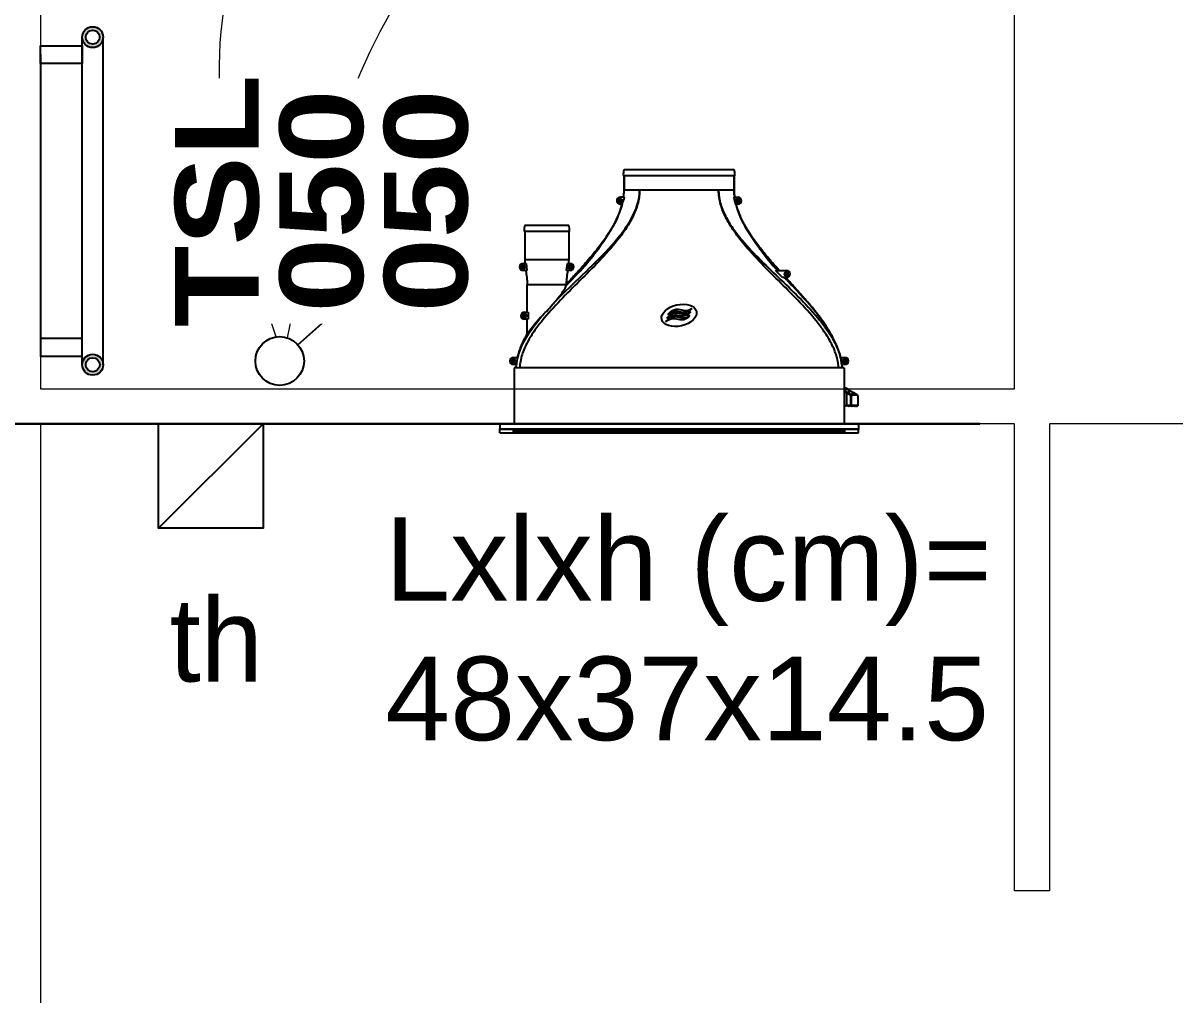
# Model space of a CAD drawing. Header units: millimetres. Extents: x 449410 to 506007, y -379864 to -318775.
# Drawn here: x 466405 to 468058, y -358564 to -357170 of the extents above; entities that cross this region are included whole.
import ezdxf

# ---------------------------------------------------------------- set-up
doc = ezdxf.new("R2010")
doc.units = ezdxf.units.MM
doc.linetypes.add('prlm_ef', pattern=[0.165, 0.1, -0.065])
doc.layers.add('_GAZELEC-BOITE INCORPO', color=36, linetype='Continuous', lineweight=18)
for name, color, linetype in [('_GAZELEC-EAU CHAUDE', 1, 'Continuous'), ('prlm-CHAUFF', 30, 'Continuous'), ('prlm-CHAUFF-CONV', 20, 'Continuous'), ('prlm-EAU-EF', 161, 'Continuous'), ('prlm-ELEC-CFO', 201, 'Continuous')]:
    doc.layers.add(name, color=color, linetype=linetype)
doc.layers.add('prlm-xpoly', color=7, linetype='Continuous', plot=False)
doc.layers.add('prlm-ZEROPLOT', color=254, linetype='Continuous', plot=False)
doc.styles.add('Arial', font='arial.ttf')
doc.styles.add('prlm-chauff-rad', font='ariblk.ttf', dxfattribs={"height": 12})
doc.styles.add('prlm-elec-cfa', font='comic.ttf', dxfattribs={"height": 12})
doc.styles.get("Standard").update_dxf_attribs({"font": 'arial.ttf'})
doc.dimstyles.new('200', dxfattribs={"dimtxt": 150, "dimasz": 25, "dimexe": 50, "dimexo": 50, "dimgap": 20, "dimtad": 1, "dimdec": 0, "dimlfac": 0.1, "dimdsep": 46, "dimtxsty": 'Arial', "dimblk1": 'DOTBLANK', "dimblk2": 'DOTBLANK', "dimsah": 1, "dimcen": 25, "dimclrd": 5, "dimclre": 5, "dimadec": 0, "dimazin": 0, "dimtfac": 1, "dimtdec": 0, "dimtmove": 0, "dimatfit": 3, "dimldrblk": 'DOTBLANK', "dimfxl": 50, "dimtolj": 1, "dimtzin": 0, "dimarcsym": 0})

# ---------------------------------------------------------------- blocks, each defined once
blk = doc.blocks.new('xi.twintop')
at = {"layer": 'prlm-CHAUFF', "ltscale": 50}
for p, q in [((-7.9, 36.5), (7.9, 36.5)), ((-8, 35.6), (8, 35.6)), ((-7.9, 35.6), (-7.9, 33.5)), ((-7.9, 33.5), (-7.9, 35.6)), ((7.9, 35.6), (7.9, 33.5)), ((7.9, 33.5), (7.9, 35.6)), ((-5.67, 33.5), (-7.9, 33.5)), ((5.67, 33.5), (-5.67, 33.5)), ((7.9, 33.5), (5.67, 33.5)), ((-8.61, 31.95), (-8.61, 32.05)), ((-8.61, 32.05), (-8.51, 32.05)), ((-8.51, 31.95), (-8.61, 31.95)), ((-8.51, 32.16), (-8.41, 32.16)), ((-8.51, 32.05), (-8.51, 32.16)), ((-8.51, 31.84), (-8.51, 31.95)), ((-8.41, 31.84), (-8.51, 31.84)), ((-7.9, 32.5), (-8.46, 32.5)), ((-8.46, 31.5), (-8.16, 31.5)), ((-8.41, 32.16), (-8.41, 32.05)), ((-8.41, 32.05), (-8.3, 32.05)), ((-8.3, 31.95), (-8.41, 31.95)), ((-8.41, 31.95), (-8.41, 31.84)), ((-8.3, 32.05), (-8.3, 31.95)), ((-8.16, 31.5), (-7.95, 32.18)), ((-7.9, 32.5), (-7.95, 32.18)), ((7.95, 32.18), (7.9, 32.5)), ((7.9, 32.5), (8.46, 32.5)), ((8.16, 31.5), (7.95, 32.18)), ((8.46, 31.5), (8.16, 31.5)), ((8.3, 31.95), (8.3, 32.05)), ((8.3, 32.05), (8.41, 32.05)), ((8.41, 31.95), (8.3, 31.95)), ((8.41, 32.16), (8.51, 32.16)), ((8.41, 32.05), (8.41, 32.16)), ((8.41, 31.84), (8.41, 31.95)), ((8.51, 31.84), (8.41, 31.84)), ((8.51, 32.16), (8.51, 32.05)), ((8.51, 32.05), (8.61, 32.05)), ((8.61, 31.95), (8.51, 31.95)), ((8.51, 31.95), (8.51, 31.84)), ((8.61, 32.05), (8.61, 31.95)), ((-22.15, 28.5), (-15.85, 28.5)), ((-9.41, 28.48), (-9.41, 28.48)), ((9.12, 29.02), (9.09, 29.02)), ((9.41, 28.48), (9.38, 28.48)), ((-15.75, 27.6), (-22.25, 27.6)), ((-22.15, 27.6), (-22.15, 23.5)), ((-22.15, 27.6), (-22.15, 23.5)), ((-15.85, 27.6), (-15.85, 23.5)), ((-15.85, 27.6), (-15.85, 23.5)), ((-15.85, 23.5), (-22.15, 23.5)), ((-22.56, 22.55), (-22.45, 22.55)), ((-22.56, 22.45), (-22.56, 22.55)), ((-22.45, 22.45), (-22.56, 22.45)), ((-22.45, 22.66), (-22.35, 22.66)), ((-22.45, 22.55), (-22.45, 22.66)), ((-22.45, 22.34), (-22.45, 22.45)), ((-22.35, 22.34), (-22.45, 22.34)), ((-22.4, 23), (-21.97, 23)), ((-21.85, 22), (-22.4, 22)), ((-22.35, 22.66), (-22.35, 22.55)), ((-22.35, 22.55), (-22.24, 22.55)), ((-22.24, 22.45), (-22.35, 22.45)), ((-22.35, 22.45), (-22.35, 22.34)), ((-22.24, 22.55), (-22.24, 22.45)), ((-21.97, 23), (-21.85, 22.06)), ((-21.85, 22.06), (-21.85, 22)), ((-16.2, 19.84), (-14.13, 22)), ((-14.13, 22), (-16.2, 19.84)), ((-16.15, 22.06), (-16.03, 23)), ((-16.15, 22), (-16.15, 22.06)), ((-15.6, 22), (-16.15, 22)), ((-16.03, 23), (-15.6, 23)), ((-15.76, 22.45), (-15.76, 22.55)), ((-15.76, 22.55), (-15.65, 22.55)), ((-15.65, 22.45), (-15.76, 22.45)), ((-15.65, 22.66), (-15.55, 22.66)), ((-15.65, 22.55), (-15.65, 22.66)), ((-15.65, 22.34), (-15.65, 22.45)), ((-15.55, 22.34), (-15.65, 22.34)), ((-15.55, 22.66), (-15.55, 22.55)), ((-15.55, 22.55), (-15.44, 22.55)), ((-15.55, 22.45), (-15.55, 22.34)), ((-15.44, 22.45), (-15.55, 22.45)), ((-15.44, 22.55), (-15.44, 22.45)), ((14.83, 21), (13.83, 22)), ((13.83, 22), (15.44, 22)), ((15.28, 21.45), (15.28, 21.55)), ((15.28, 21.55), (15.39, 21.55)), ((15.39, 21.66), (15.49, 21.66)), ((15.39, 21.55), (15.39, 21.66)), ((15.49, 21.66), (15.49, 21.55)), ((15.49, 21.55), (15.6, 21.55)), ((15.6, 21.55), (15.6, 21.45)), ((-21.8, 20), (-16.2, 20)), ((-21.8, 16), (-21.8, 20)), ((-21.8, 16), (-21.8, 20)), ((-16.2, 19.84), (-16.2, 20)), ((-16.2, 19.84), (-16.2, 20)), ((15.44, 21), (14.83, 21)), ((15.39, 21.45), (15.28, 21.45)), ((15.39, 21.34), (15.39, 21.45)), ((15.49, 21.34), (15.39, 21.34)), ((15.49, 21.45), (15.49, 21.34)), ((15.6, 21.45), (15.49, 21.45)), ((-22.36, 15.45), (-22.36, 15.55)), ((-22.36, 15.55), (-22.25, 15.55)), ((-22.25, 15.45), (-22.36, 15.45)), ((-22.25, 15.66), (-22.15, 15.66)), ((-22.25, 15.55), (-22.25, 15.66)), ((-22.25, 15.34), (-22.25, 15.45)), ((-22.15, 15.34), (-22.25, 15.34)), ((-22.2, 16), (-21.65, 16)), ((-21.65, 15), (-22.2, 15)), ((-22.15, 15.66), (-22.15, 15.55)), ((-22.15, 15.55), (-22.04, 15.55)), ((-22.15, 15.45), (-22.15, 15.34)), ((-22.04, 15.45), (-22.15, 15.45)), ((-22.04, 15.55), (-22.04, 15.45)), ((-21.8, 12.88), (-21.8, 15)), ((-21.8, 12.88), (-21.8, 15)), ((-21.65, 16), (-21.65, 15)), ((-23.96, 8.95), (-23.96, 9.05)), ((-23.96, 9.05), (-23.85, 9.05)), ((-23.85, 8.95), (-23.96, 8.95)), ((-23.85, 9.16), (-23.75, 9.16)), ((-23.85, 9.05), (-23.85, 9.16)), ((-23.85, 8.84), (-23.85, 8.95)), ((-23.75, 8.84), (-23.85, 8.84)), ((-23.8, 9.5), (-23.19, 9.5)), ((-23.36, 8.5), (-23.8, 8.5)), ((-23.75, 9.16), (-23.75, 9.05)), ((-23.75, 9.05), (-23.64, 9.05)), ((-23.75, 8.95), (-23.75, 8.84)), ((-23.64, 8.95), (-23.75, 8.95)), ((-23.64, 9.05), (-23.64, 8.95)), ((-23.36, 8.42), (-23.36, 8.5)), ((23.19, 9.5), (23.8, 9.5)), ((23.36, 8.42), (23.36, 8.5)), ((23.8, 8.5), (23.36, 8.5)), ((23.64, 8.95), (23.64, 9.05)), ((23.64, 9.05), (23.75, 9.05)), ((23.75, 8.95), (23.64, 8.95)), ((23.75, 9.16), (23.85, 9.16)), ((23.75, 9.05), (23.75, 9.16)), ((23.75, 8.84), (23.75, 8.95)), ((23.85, 8.84), (23.75, 8.84)), ((23.85, 9.16), (23.85, 9.05)), ((23.85, 9.05), (23.96, 9.05)), ((23.85, 8.95), (23.85, 8.84)), ((23.96, 8.95), (23.85, 8.95)), ((23.96, 9.05), (23.96, 8.95)), ((23.7, 8), (-23.7, 8)), ((-23.7, 8), (-23.7, 0)), ((23.7, 8), (23.7, 0)), ((24.18, 4.47), (23.7, 4.81)), ((24.06, 4.42), (23.7, 4.66)), ((24.06, 2.6), (24.06, 4.42)), ((24.64, 4.04), (24.06, 4.42)), ((24.2, 4.46), (24.18, 4.47)), ((24.54, 4.24), (24.2, 4.46)), ((24.35, 4.85), (24.33, 4.89)), ((24.35, 4.36), (24.35, 4.85)), ((24.35, 4.85), (24.36, 4.85)), ((24.41, 4.79), (24.43, 4.83)), ((24.41, 4.79), (24.41, 4.32)), ((25.01, 4.43), (24.41, 4.79)), ((24.43, 4.83), (25.04, 4.47)), ((24.64, 4.04), (24.72, 4.01)), ((24.64, 2.6), (24.64, 4.04)), ((24.72, 4.01), (24.72, 2.65)), ((25.04, 4.47), (25.01, 4.43)), ((25.01, 4.25), (25.01, 4.43)), ((25.02, 4.42), (25.01, 4.43)), ((25.06, 4.46), (25.02, 4.42)), ((25.02, 4.42), (25.02, 4.25)), ((25.28, 4.25), (25.02, 4.42)), ((25.04, 4.47), (25.06, 4.46)), ((25.06, 4.46), (25.39, 4.24)), ((25.71, 2.65), (25.71, 4.01)), ((23.7, 2.6), (24.06, 2.6)), ((23.7, 2.57), (23.73, 2.6)), ((23.79, 2.6), (23.88, 2.51)), ((23.88, 2.51), (23.97, 2.6)), ((24.04, 2.6), (24.13, 2.51)), ((24.64, 2.6), (24.06, 2.6)), ((24.13, 2.51), (24.22, 2.6)), ((24.18, 2.56), (24.24, 2.51)), ((24.24, 2.51), (24.3, 2.58)), ((24.28, 2.6), (24.37, 2.51)), ((24.37, 2.51), (24.46, 2.6)), ((24.42, 2.57), (24.48, 2.51)), ((24.48, 2.51), (24.56, 2.58)), ((24.54, 2.6), (24.63, 2.51)), ((24.63, 2.51), (24.72, 2.6)), ((24.72, 2.65), (24.64, 2.6)), ((24.64, 2.6), (24.64, 2.6)), ((25.66, 2.6), (24.64, 2.6)), ((24.7, 2.58), (24.77, 2.51)), ((24.72, 2.65), (25.71, 2.65)), ((24.73, 2.6), (24.82, 2.51)), ((24.77, 2.51), (24.79, 2.53)), ((24.82, 2.51), (24.91, 2.6)), ((24.9, 2.59), (24.98, 2.51)), ((24.98, 2.51), (25.07, 2.6)), ((25.02, 2.54), (25.05, 2.51)), ((25.05, 2.51), (25.09, 2.55)), ((25.06, 2.58), (25.13, 2.51)), ((25.13, 2.51), (25.22, 2.6)), ((25.19, 2.57), (25.25, 2.51)), ((25.25, 2.51), (25.34, 2.6)), ((25.27, 2.53), (25.29, 2.51)), ((25.29, 2.51), (25.32, 2.54)), ((25.31, 2.56), (25.36, 2.51)), ((25.36, 2.51), (25.45, 2.6)), ((25.4, 2.55), (25.44, 2.51)), ((25.44, 2.51), (25.53, 2.6)), ((25.48, 2.54), (25.51, 2.51)), ((25.51, 2.51), (25.6, 2.6)), ((25.53, 2.53), (25.55, 2.51)), ((25.55, 2.51), (25.64, 2.6)), ((25.71, 2.65), (25.66, 2.6)), ((25.66, 2.6), (25.66, 2.6)), ((-25.75, 0), (-25.75, -0.73)), ((25.75, 0), (-25.75, 0)), ((25.75, 0), (25.75, -0.73)), ((-25.75, -0.81), (-25.75, -0.73)), ((-25.75, -0.73), (25.75, -0.73)), ((-25.75, -1.3), (-25.75, -0.81)), ((25.75, -0.81), (-25.75, -0.81)), ((-25.75, -1.3), (25.75, -1.3)), ((23.75, -0.99), (-23.75, -0.99)), ((-23.75, -1.06), (-23.75, -0.99)), ((-23.55, -0.99), (-23.75, -1.06)), ((-23.75, -1.06), (23.75, -1.06)), ((23.75, -1.11), (-23.75, -1.11)), ((-23.75, -1.16), (-23.75, -1.11)), ((-23.59, -1.11), (-23.75, -1.16)), ((-23.75, -1.16), (23.75, -1.16)), ((23.75, -1.2), (-23.75, -1.2)), ((-23.75, -1.23), (-23.75, -1.2)), ((-23.64, -1.2), (-23.75, -1.23)), ((-23.75, -1.23), (23.75, -1.23)), ((23.75, -1.26), (-23.75, -1.26)), ((-23.75, -1.28), (-23.75, -1.26)), ((-23.68, -1.26), (-23.75, -1.28)), ((-23.75, -1.28), (23.75, -1.28)), ((23.75, -1.29), (-23.75, -1.29)), ((-23.75, -1.3), (-23.75, -1.29)), ((-23.73, -1.29), (-23.75, -1.3)), ((-23.75, -1.3), (23.75, -1.3)), ((23.75, -1.06), (23.55, -0.99)), ((23.75, -1.16), (23.59, -1.11)), ((23.75, -1.23), (23.64, -1.2)), ((23.75, -1.28), (23.68, -1.26)), ((23.75, -1.3), (23.73, -1.29)), ((23.75, -0.99), (23.75, -1.06)), ((23.75, -1.11), (23.75, -1.16)), ((23.75, -1.2), (23.75, -1.23)), ((23.75, -1.26), (23.75, -1.28)), ((23.75, -1.29), (23.75, -1.3)), ((25.75, -0.73), (25.75, -0.81)), ((25.75, -1.3), (25.75, -0.81))]:
    blk.add_line(p, q, dxfattribs=at)
for centre, radius in [((-8.46, 32), 0.3), ((-8.46, 32), 0.25), ((8.46, 32), 0.3), ((8.46, 32), 0.25), ((-22.4, 22.5), 0.3), ((-22.4, 22.5), 0.25), ((-15.6, 22.5), 0.3), ((-15.6, 22.5), 0.25), ((15.44, 21.5), 0.3), ((15.44, 21.5), 0.25), ((-22.2, 15.5), 0.3), ((-22.2, 15.5), 0.25), ((-23.8, 9), 0.3), ((-23.8, 9), 0.25), ((23.8, 9), 0.3), ((23.8, 9), 0.25)]:
    blk.add_circle(centre, radius, dxfattribs=at)
for centre, radius, start, end in [((-6.01, 35.83), 2, 160.5755, 186.7441), ((-6.01, 35.83), 2, 160.5755, 186.7441), ((6.01, 35.83), 2, 353.2559, 19.4245), ((6.01, 35.83), 2, 353.2559, 19.4245), ((-15.67, 33.51), 7.77, 352.5456, 359.9423), ((-15.72, 33.51), 7.82, 352.5763, 359.9264), ((-15.07, 33.49), 7.17, 353.9053, 0.1157), ((15.11, 33.49), 7.25, 179.9215, 187.8382), ((15.67, 33.51), 7.77, 180.0577, 187.4544), ((15.72, 33.51), 7.82, 180.0736, 187.4237), ((-19.51, 34.47), 11.74, 332.3321, 345.441), ((-19.16, 34.32), 11.35, 332.1374, 345.6929), ((-8.46, 32), 0.5, 90, 270), ((-15.07, 33.49), 7.17, 352.0923, 353.5448), ((21.1, 34.98), 13.43, 192.9954, 216.0824), ((19.16, 34.32), 11.35, 194.4106, 207.8626), ((8.46, 32), 0.5, 270, 90), ((-20.26, 27.83), 2, 160.5755, 186.7441), ((-20.26, 27.83), 2, 160.5755, 186.7441), ((-17.74, 27.83), 2, 353.2559, 19.4245), ((-17.74, 27.83), 2, 353.2559, 19.4245), ((-43.13, 48.06), 39, 319.3887, 329.86), ((-43.13, 48.06), 39, 319.3887, 329.8601), ((-26.92, 38.17), 20.01, 331.0483, 332.7983), ((-26.92, 38.17), 20.01, 331.0482, 332.7982), ((26.92, 38.17), 20.01, 207.2018, 208.9518), ((43.13, 48.06), 39, 210.1399, 220.6113), ((43.13, 48.06), 39, 212.5506, 220.6113), ((-22.4, 22.5), 0.5, 90, 270), ((-15.6, 22.5), 0.5, 270, 90), ((-22.51, 30.1), 11.66, 315.9701, 320.4245), ((-22.76, 30.33), 11.99, 316.0326, 320.3619), ((22.51, 30.1), 11.66, 219.5755, 224.0299), ((22.76, 30.33), 11.99, 219.6381, 223.9674), ((15.44, 21.5), 0.5, 270, 90), ((-44.74, 40.05), 35.1, 315.7111, 319.5265), ((-22.2, 15.5), 0.5, 90, 270), ((-2.48, -0.77), 23.65, 136.4099, 144.7501), ((-11.41, 6.64), 12.12, 163.7263, 166.3852), ((-23.8, 9), 0.5, 90, 270), ((23.8, 9), 0.5, 270, 90), ((17.64, -7.23), 13.85, 61.9182, 64.0515), ((17.76, -6.88), 13.43, 62.115, 63.7632), ((18.29, -6.04), 12.5, 61.3177, 61.5903), ((24.75, 5.45), 0.703, 233.033, 242.9325), ((24.72, 5.11), 0.448, 214.6713, 225.4982), ((25.88, 4.92), 0.836, 234.1326, 239.2425), ((18.29, -6.04), 12.5, 53.7494, 55.0637)]:
    blk.add_arc(centre, radius, start, end, dxfattribs=at)
blk.add_ellipse((0, 15.55), major_axis=(2.49, 0.57), ratio=0.600775, dxfattribs=at)
for points, knots in [([(-5.67, 33.5), (-5.67, 33.33), (-5.68, 33.16), (-5.7, 32.82), (-5.72, 32.65), (-5.8, 32.15), (-5.87, 31.82), (-6.05, 31.16), (-6.16, 30.84), (-6.41, 30.21), (-6.55, 29.9), (-7, 29), (-7.34, 28.43), (-8.08, 27.34), (-8.47, 26.81), (-9.69, 25.27), (-10.57, 24.3), (-12.38, 22.39), (-13.32, 21.46), (-15.19, 19.6), (-16.12, 18.67), (-17.95, 16.77), (-18.84, 15.8), (-20.08, 14.27), (-20.47, 13.75), (-21.03, 12.94), (-21.21, 12.66), (-21.55, 12.09), (-21.72, 11.8), (-22.17, 10.91), (-22.43, 10.31), (-22.7, 9.36), (-22.77, 9.03), (-22.86, 8.47), (-22.88, 8.24), (-22.89, 8)], [0, 0, 0, 0, 0.015625, 0.015625, 0.03125, 0.03125, 0.0625, 0.0625, 0.09375, 0.09375, 0.125, 0.125, 0.1875, 0.1875, 0.25, 0.25, 0.375, 0.375, 0.5, 0.5, 0.625, 0.625, 0.75, 0.75, 0.8125, 0.8125, 0.84375, 0.84375, 0.875, 0.875, 0.9375, 0.9375, 0.96875, 0.96875, 0.9907189, 0.9907189, 0.9907189, 0.9907189]), ([(-18.04, 17.26), (-16.85, 18.51), (-15.59, 19.7), (-13.1, 22.1), (-11.85, 23.3), (-10.07, 25.17), (-9.49, 25.81), (-8.39, 27.13), (-7.87, 27.82), (-7.16, 28.91), (-6.93, 29.29), (-6.52, 30.07), (-6.33, 30.48), (-6.02, 31.31), (-5.89, 31.74), (-5.76, 32.39), (-5.73, 32.61), (-5.69, 32.95), (-5.69, 33.06), (-5.67, 33.28), (-5.67, 33.39), (-5.67, 33.5)], [0, 0, 0, 0, 0.25, 0.25, 0.5, 0.5, 0.625, 0.625, 0.75, 0.75, 0.8125, 0.8125, 0.875, 0.875, 0.9375, 0.9375, 0.96875, 0.96875, 0.984375, 0.984375, 1, 1, 1, 1]), ([(5.67, 33.5), (5.67, 33.33), (5.68, 33.16), (5.71, 32.81), (5.73, 32.64), (5.81, 32.14), (5.88, 31.8), (6.08, 31.14), (6.2, 30.82), (6.47, 30.19), (6.62, 29.88), (7.1, 28.98), (7.46, 28.42), (8.23, 27.34), (8.65, 26.82), (9.93, 25.3), (10.84, 24.34), (12.72, 22.46), (13.69, 21.54), (15.61, 19.69), (16.57, 18.77), (18.43, 16.87), (19.34, 15.9), (20.59, 14.36), (20.99, 13.83), (21.55, 13), (21.73, 12.72), (22.07, 12.15), (22.24, 11.85), (22.69, 10.95), (22.94, 10.33), (23.21, 9.37), (23.28, 9.05), (23.36, 8.48), (23.38, 8.24), (23.39, 8)], [0, 0, 0, 0, 0.015625, 0.015625, 0.03125, 0.03125, 0.0625, 0.0625, 0.09375, 0.09375, 0.125, 0.125, 0.1875, 0.1875, 0.25, 0.25, 0.375, 0.375, 0.5, 0.5, 0.625, 0.625, 0.75, 0.75, 0.8125, 0.8125, 0.84375, 0.84375, 0.875, 0.875, 0.9375, 0.9375, 0.96875, 0.96875, 0.9908046, 0.9908046, 0.9908046, 0.9908046]), ([(22.89, 8), (22.88, 8.24), (22.86, 8.47), (22.77, 9.03), (22.7, 9.36), (22.43, 10.31), (22.17, 10.91), (21.72, 11.8), (21.55, 12.09), (21.21, 12.66), (21.03, 12.94), (20.47, 13.75), (20.08, 14.27), (18.84, 15.8), (17.95, 16.77), (16.12, 18.67), (15.18, 19.6), (13.32, 21.46), (12.38, 22.39), (10.57, 24.3), (9.69, 25.27), (8.47, 26.81), (8.08, 27.34), (7.34, 28.43), (7, 29), (6.55, 29.9), (6.41, 30.21), (6.16, 30.84), (6.05, 31.16), (5.87, 31.82), (5.79, 32.15), (5.72, 32.65), (5.7, 32.82), (5.68, 33.16), (5.67, 33.33), (5.67, 33.5)], [0.0092808, 0.0092808, 0.0092808, 0.0092808, 0.03125, 0.03125, 0.0625, 0.0625, 0.125, 0.125, 0.15625, 0.15625, 0.1875, 0.1875, 0.25, 0.25, 0.375, 0.375, 0.5, 0.5, 0.625, 0.625, 0.75, 0.75, 0.8125, 0.8125, 0.875, 0.875, 0.90625, 0.90625, 0.9375, 0.9375, 0.96875, 0.96875, 0.984375, 0.984375, 1, 1, 1, 1]), ([(-8.9, 29.46), (-9.06, 29.12), (-9.43, 28.41), (-10.08, 27.35), (-10.83, 26.27), (-11.65, 25.18), (-12.54, 24.1), (-13.65, 22.81), (-14.86, 21.46), (-15.81, 20.43), (-16.2, 20)], [0.1568082, 0.1568082, 0.1568082, 0.1568082, 0.2305418, 0.3149874, 0.4025619, 0.4929385, 0.5856877, 0.6803551, 0.8317746, 0.9509578, 0.9509578, 0.9509578, 0.9509578]), ([(14.38, 22), (14.06, 22.36), (13.37, 23.14), (12.33, 24.35), (11.38, 25.54), (10.58, 26.62), (9.93, 27.59), (9.37, 28.52), (9.05, 29.15), (8.91, 29.44)], [0.5730592, 0.5730592, 0.5730592, 0.5730592, 0.626259, 0.6884084, 0.7489718, 0.7930827, 0.8358988, 0.8773199, 0.9123747, 0.9123747, 0.9123747, 0.9123747]), ([(23.19, 9.5), (23.12, 9.79), (23.04, 10.07), (22.86, 10.64), (22.75, 10.92), (22.41, 11.74), (22.14, 12.27), (21.56, 13.3), (21.24, 13.8), (20.57, 14.77), (20.21, 15.25), (19.11, 16.65), (18.33, 17.54), (16.73, 19.29), (15.91, 20.15), (15.09, 21)], [0, 0, 0, 0, 0.0625, 0.0625, 0.125, 0.125, 0.25, 0.25, 0.375, 0.375, 0.5, 0.5, 0.75, 0.75, 1, 1, 1, 1]), ([(21.4, 13.55), (21.3, 13.71), (20.98, 14.2), (20.41, 15.02), (19.67, 15.99), (18.88, 16.96), (17.95, 18.04), (16.9, 19.22), (15.98, 20.24), (15.44, 20.84), (15.29, 21)], [0.1694223, 0.1694223, 0.1694223, 0.1694223, 0.1906001, 0.2339285, 0.2787061, 0.3247019, 0.3716424, 0.4351709, 0.4991397, 0.523565, 0.523565, 0.523565, 0.523565]), ([(-18.04, 17.26), (-17.81, 17.52), (-17.58, 17.79), (-17.17, 18.3), (-16.98, 18.55), (-16.64, 19.03), (-16.49, 19.25), (-16.32, 19.53), (-16.28, 19.62), (-16.22, 19.76), (-16.2, 19.81), (-16.2, 19.84)], [0, 0, 0, 0, 0.25, 0.25, 0.5, 0.5, 0.75, 0.75, 0.875, 0.875, 1, 1, 1, 1]), ([(-1.63, 15.67), (-0.9, 16.39), (-0.53, 16.49), (-0.14, 16.44), (0.47, 16.38), (1.12, 15.98), (1.85, 16.55)], [0, 0, 0, 0, 0.389075, 0.389075, 0.389075, 1, 1, 1, 1]), ([(-23.39, 8), (-23.38, 8.28), (-23.35, 8.55), (-23.25, 9.19), (-23.16, 9.55), (-22.84, 10.61), (-22.54, 11.29), (-21.83, 12.6), (-21.42, 13.22), (-20.56, 14.41), (-20.09, 14.98), (-19.62, 15.54)], [0.0331631, 0.0331631, 0.0331631, 0.0331631, 0.125, 0.125, 0.25, 0.25, 0.5, 0.5, 0.75, 0.75, 1, 1, 1, 1]), ([(-1.94, 14.63), (-1.21, 15.35), (-0.84, 15.44), (-0.45, 15.4), (0.16, 15.33), (0.81, 14.93), (1.54, 15.51)], [0, 0, 0, 0, 0.389075, 0.389075, 0.389075, 1, 1, 1, 1]), ([(-23.19, 9.5), (-23.12, 9.8), (-23.04, 10.09), (-22.9, 10.53), (-22.84, 10.67), (-22.74, 10.96), (-22.68, 11.1), (-22.5, 11.53), (-22.37, 11.8), (-22.1, 12.35), (-21.95, 12.61), (-21.8, 12.88)], [0, 0, 0, 0, 0.25, 0.25, 0.375, 0.375, 0.5, 0.5, 0.75, 0.75, 1, 1, 1, 1]), ([(-21.8, 12.88), (-21.96, 12.6), (-22.11, 12.32), (-22.4, 11.74), (-22.54, 11.45), (-22.78, 10.85), (-22.89, 10.55), (-23.01, 10.17), (-23.03, 10.1), (-23.05, 10.03)], [0, 0, 0, 0, 0.25, 0.25, 0.5, 0.5, 0.75, 0.75, 0.8062429, 0.8062429, 0.8062429, 0.8062429]), ([(24.24, 4.96), (24.23, 4.96), (24.23, 4.96), (24.22, 4.97), (24.2, 4.97), (24.19, 4.97), (24.18, 4.98), (24.16, 4.98), (24.15, 4.98), (24.13, 4.99), (24.11, 4.99), (24.09, 4.99), (24.08, 4.99), (24.05, 4.99), (24.02, 4.99), (23.98, 4.99), (23.93, 4.98), (23.89, 4.98), (23.84, 4.97), (23.78, 4.96), (23.74, 4.95), (23.71, 4.95), (23.7, 4.94)], [0.1059402, 0.1059402, 0.1059402, 0.1059402, 0.1359504, 0.1694868, 0.202886, 0.2361704, 0.2693627, 0.3024859, 0.3355633, 0.3686184, 0.401675, 0.434757, 0.4678887, 0.5010941, 0.5629781, 0.6246926, 0.6863942, 0.7482374, 0.8103737, 0.8729511, 0.9361135, 0.9654522, 0.9654522, 0.9654522, 0.9654522]), ([(23.7, 4.91), (23.71, 4.91), (23.72, 4.91), (23.74, 4.92), (23.78, 4.92), (23.81, 4.93), (23.83, 4.93), (23.86, 4.94), (23.89, 4.94), (23.92, 4.95), (23.94, 4.95), (23.97, 4.95), (23.99, 4.96), (24.02, 4.96), (24.04, 4.96), (24.06, 4.96), (24.08, 4.96), (24.11, 4.96), (24.14, 4.96), (24.18, 4.96), (24.21, 4.95), (24.24, 4.95), (24.26, 4.94), (24.28, 4.93), (24.3, 4.92), (24.32, 4.91), (24.33, 4.9), (24.33, 4.89)], [0.053874, 0.053874, 0.053874, 0.053874, 0.0607104, 0.0907643, 0.1206402, 0.1503557, 0.1799287, 0.2093776, 0.238721, 0.2679778, 0.2971672, 0.3263086, 0.3554219, 0.3845269, 0.4136437, 0.4427926, 0.4719939, 0.5012681, 0.5562327, 0.6110034, 0.6657154, 0.7205017, 0.7754929, 0.8308166, 0.8865967, 0.9429527, 1, 1, 1, 1]), ([(24.35, 4.85), (24.35, 4.86), (24.35, 4.86), (24.34, 4.87), (24.33, 4.88), (24.32, 4.88), (24.31, 4.89), (24.3, 4.89), (24.29, 4.9), (24.28, 4.9), (24.26, 4.91), (24.25, 4.91), (24.23, 4.91), (24.22, 4.92), (24.2, 4.92), (24.18, 4.92), (24.17, 4.92), (24.15, 4.92), (24.12, 4.92), (24.09, 4.92), (24.05, 4.92), (24, 4.92), (23.95, 4.91), (23.9, 4.9), (23.85, 4.89), (23.79, 4.88), (23.74, 4.87), (23.71, 4.86), (23.7, 4.86)], [0, 0, 0, 0, 0.0300773, 0.0600539, 0.0899314, 0.1197114, 0.1493956, 0.1789856, 0.2084831, 0.2378898, 0.2672073, 0.2964374, 0.3255817, 0.3546421, 0.3836203, 0.4125181, 0.4413372, 0.4700795, 0.4987468, 0.5532579, 0.6080368, 0.6630958, 0.7184471, 0.7741027, 0.8300742, 0.8863734, 0.9430116, 0.9677174, 0.9677174, 0.9677174, 0.9677174]), ([(24.65, 4.2), (24.65, 4.2), (24.64, 4.2), (24.64, 4.2), (24.63, 4.2), (24.63, 4.2), (24.62, 4.2), (24.61, 4.21), (24.6, 4.21), (24.59, 4.21), (24.58, 4.22), (24.55, 4.23), (24.54, 4.24), (24.54, 4.24)], [0, 0, 0, 0, 0.061789, 0.122374, 0.182441, 0.242697, 0.303842, 0.366548, 0.43144, 0.49908, 0.668346, 0.832646, 1, 1, 1, 1]), ([(25.45, 4.21), (25.44, 4.21), (25.44, 4.22), (25.43, 4.22), (25.41, 4.23), (25.4, 4.23), (25.39, 4.24), (25.37, 4.24), (25.36, 4.25), (25.34, 4.25), (25.32, 4.25), (25.3, 4.26), (25.29, 4.26), (25.27, 4.26), (25.24, 4.26), (25.22, 4.26), (25.2, 4.26), (25.17, 4.26), (25.13, 4.26), (25.08, 4.26), (25.03, 4.26), (24.97, 4.25), (24.91, 4.24), (24.85, 4.24), (24.79, 4.23), (24.72, 4.21), (24.67, 4.21), (24.65, 4.2)], [0.0304712, 0.0304712, 0.0304712, 0.0304712, 0.0599457, 0.0897682, 0.1195016, 0.1491541, 0.1787343, 0.2082505, 0.2377114, 0.2671256, 0.2965018, 0.3258487, 0.355175, 0.3844897, 0.4138015, 0.4431194, 0.4724522, 0.5018089, 0.5568669, 0.611863, 0.6668562, 0.7219052, 0.7770682, 0.8324028, 0.8879658, 0.9438132, 1, 1, 1, 1]), ([(25.71, 4.01), (25.69, 4.04), (25.65, 4.06), (25.55, 4.09), (25.48, 4.1), (25.35, 4.1), (25.31, 4.1), (25.21, 4.09), (25.16, 4.09), (24.98, 4.06), (24.86, 4.04), (24.72, 4.01)], [0, 0, 0, 0, 0.25, 0.25, 0.5, 0.5, 0.625, 0.625, 0.75, 0.75, 1, 1, 1, 1])]:
    blk.add_open_spline(points, degree=3, knots=knots, dxfattribs=at)
for points in [[(-22.15, 23.5), (-22.15, 23.33), (-22.14, 23.17), (-22.13, 23)], [(-22.15, 23.5), (-22.15, 23.33), (-22.14, 23.17), (-22.13, 23)], [(-15.85, 23.5), (-15.85, 23.33), (-15.86, 23.17), (-15.87, 23)], [(-15.85, 23.5), (-15.85, 23.33), (-15.86, 23.17), (-15.87, 23)], [(-22.01, 22), (-21.91, 21.33), (-21.8, 20.67), (-21.8, 20)], [(-22.01, 22), (-21.91, 21.33), (-21.8, 20.67), (-21.8, 20)], [(-15.99, 22), (-16.09, 21.33), (-16.2, 20.67), (-16.2, 20)], [(-15.99, 22), (-16.09, 21.33), (-16.2, 20.67), (-16.2, 20)], [(1.85, 16.55), (1.03, 15.62), (0.38, 16.02), (-0.23, 16.09)], [(-0.55, 15.04), (-0.94, 15.09), (-1.32, 14.99), (-1.94, 14.63)], [(-1.78, 15.16), (-1.06, 15.88), (-0.68, 15.97), (-0.29, 15.93)], [(-0.39, 15.58), (-0.78, 15.62), (-1.16, 15.52), (-1.78, 15.16)], [(-0.23, 16.09), (-0.63, 16.13), (-1.01, 16.03), (-1.63, 15.67)], [(1.54, 15.51), (0.72, 14.57), (0.07, 14.98), (-0.55, 15.04)], [(1.7, 16.04), (0.88, 15.1), (0.23, 15.51), (-0.39, 15.58)], [(-0.29, 15.93), (0.32, 15.87), (0.96, 15.47), (1.7, 16.04)], [(-23.19, 9.5), (-23.26, 9.17), (-23.32, 8.84), (-23.36, 8.5)], [(23.36, 8.5), (23.32, 8.84), (23.26, 9.17), (23.19, 9.5)]]:
    blk.add_open_spline(points, degree=3, dxfattribs=at)
at = {"layer": 'prlm-CHAUFF', "ltscale": 50, "insert": (-42.19, -13.41), "char_height": 12, "width": 139.7925, "attachment_point": 1}
blk.add_mtext('Lxlxh (cm)= 48x37x14.5', dxfattribs=at)
blk = doc.blocks.new('xi.th-ch')
at = {"layer": 'prlm-CHAUFF', "color": 0, "linetype": 'ByBlock', "lineweight": -2, "flags": 128}
blk.add_lwpolyline([(-7.5, 7.5), (7.5, 7.5), (7.5, -7.5), (-7.5, -7.5)], close=True, dxfattribs=at)
at = {"layer": 'prlm-CHAUFF', "color": 0}
blk.add_lwpolyline([(-7.5, -7.5), (7.5, 7.5)], dxfattribs=at)
blk = doc.blocks.new('xi.DA')
at = {"layer": 'prlm-ELEC-CFO', "color": 0}
for points in [[(0.61, -1.67), (7.04, 4.05), (1.81, 7.01)], [(4.05, 1.39), (-1.17, 4.34)]]:
    blk.add_lwpolyline(points, dxfattribs=at)
blk.add_circle((-2, -4), 3.5, dxfattribs=at)
blk = doc.blocks.new('xi.tsl-050-050')
at = {"layer": 'prlm-CHAUFF-CONV', "linetype": 'ByBlock', "lineweight": -2}
h = blk.add_hatch(color=0, dxfattribs=at)
edge = h.paths.add_edge_path()
edge.add_arc((-23.5, 7.5), 1.5, 0, 360)
edge = h.paths.add_edge_path(flags=17)
edge.add_arc((-23.5, 7.5), 1, 0, 360)
edge = h.paths.add_edge_path()
edge.add_arc((23.5, 7.5), 1.5, 0, 360)
edge = h.paths.add_edge_path(flags=17)
edge.add_arc((23.5, 7.5), 1, 0, 360)
at = {"layer": 'prlm-CHAUFF-CONV', "color": 0, "linetype": 'ByBlock', "lineweight": -2, "flags": 128}
for points in [[(23.5, 9), (-23.5, 9)], [(23.5, 6), (-23.5, 6)]]:
    blk.add_lwpolyline(points, dxfattribs=at)
at = {"layer": 'prlm-CHAUFF-CONV', "color": 0, "linetype": 'ByBlock', "lineweight": -2}
for points in [[(-19.73, 0), (-22.27, 0), (-22.27, 6), (-19.73, 6)], [(19.73, 0), (22.27, 0), (22.27, 6), (19.73, 6)]]:
    blk.add_lwpolyline(points, close=True, dxfattribs=at)
for centre, radius in [((-23.5, 7.5), 1.5), ((-23.5, 7.5), 1), ((23.5, 7.5), 1.5), ((23.5, 7.5), 1)]:
    blk.add_circle(centre, radius, dxfattribs=at)
at = {"layer": 'prlm-ZEROPLOT', "linetype": 'ByBlock', "lineweight": -2, "flags": 128}
blk.add_lwpolyline([(-21, 0), (21, 0)], dxfattribs=at)
blk = doc.blocks.new('_DOTBLANK')
at = {"color": 0, "linetype": 'ByBlock'}
blk.add_line((-0.5, 0), (-1, 0), dxfattribs=at)
blk.add_circle((0, 0), 0.5, dxfattribs=at)
blk = doc.blocks.new('*D128')
at = {"layer": '_GAZELEC-BOITE INCORPO', "color": 5, "lineweight": -2, "transparency": 16777216}
for p, q in [((466433.2, -356618.3), (465652.9, -356618.3)), ((465702.9, -356643.3), (465702.9, -357719.8)), ((467778.1, -357744.8), (465652.9, -357744.8))]:
    blk.add_line(p, q, dxfattribs=at)
at = {"layer": '_GAZELEC-BOITE INCORPO', "color": 5, "lineweight": -2, "transparency": 16777216, "xscale": 25, "yscale": 25, "zscale": 25}
for p, rotation in [((465702.9, -356618.3), 90), ((465702.9, -357744.8), 270)]:
    blk.add_blockref('_DOTBLANK', p, dxfattribs=dict(at, rotation=rotation))
at = {"layer": '_GAZELEC-BOITE INCORPO', "color": 0, "transparency": 16777216, "insert": (465606.3, -357181.5), "char_height": 150, "attachment_point": 5, "rotation": 90, "style": 'Arial'}
blk.add_mtext('\\A1;113', dxfattribs=at)
blk = doc.blocks.new('*D129')
at = {"layer": '_GAZELEC-BOITE INCORPO', "color": 5, "lineweight": -2, "transparency": 16777216}
for p, q in [((466807.2, -355368.1), (465420.5, -355368.1)), ((465470.5, -355393.1), (465470.5, -357720.3)), ((467778.1, -357745.3), (465420.5, -357745.3))]:
    blk.add_line(p, q, dxfattribs=at)
at = {"layer": '_GAZELEC-BOITE INCORPO', "color": 5, "lineweight": -2, "transparency": 16777216, "xscale": 25, "yscale": 25, "zscale": 25}
for p, rotation in [((465470.5, -355368.1), 90), ((465470.5, -357745.3), 270)]:
    blk.add_blockref('_DOTBLANK', p, dxfattribs=dict(at, rotation=rotation))
at = {"layer": '_GAZELEC-BOITE INCORPO', "color": 0, "transparency": 16777216, "insert": (465373.8, -356556.7), "char_height": 150, "attachment_point": 5, "rotation": 90, "style": 'Arial'}
blk.add_mtext('\\A1;238', dxfattribs=at)
blk = doc.blocks.new('*D133')
at = {"layer": '_GAZELEC-BOITE INCORPO', "color": 5, "lineweight": -2, "transparency": 16777216}
for p, q in [((466967.1, -354771.2), (464963.4, -354771.2)), ((465013.4, -354796.2), (465013.4, -357720.3)), ((467767.6, -357745.3), (464963.4, -357745.3))]:
    blk.add_line(p, q, dxfattribs=at)
at = {"layer": '_GAZELEC-BOITE INCORPO', "color": 5, "lineweight": -2, "transparency": 16777216, "xscale": 25, "yscale": 25, "zscale": 25}
for p, rotation in [((465013.4, -354771.2), 90), ((465013.4, -357745.3), 270)]:
    blk.add_blockref('_DOTBLANK', p, dxfattribs=dict(at, rotation=rotation))
at = {"layer": '_GAZELEC-BOITE INCORPO', "color": 0, "transparency": 16777216, "insert": (464916.8, -356258.2), "char_height": 150, "attachment_point": 5, "rotation": 90, "style": 'Arial'}
blk.add_mtext('\\A1;297', dxfattribs=at)

msp = doc.modelspace()

# ---------------------------------------------------------------- linework, layer by layer
at = {"layer": 'prlm-ELEC-CFO', "lineweight": 13}
for points in [[(466768.002, -357620.114), (466695.644, -357133.593), (466725.123, -356825.367), (466568.45, -356703.227)], [(466784.246, -357621.539), (466949.614, -357126.794), (467112.674, -356931.228)]]:
    msp.add_spline(points, degree=3, dxfattribs=at)
at = {"layer": 'prlm-xpoly', "lineweight": 0}
for points in [[(466429.67, -356147.993), (467179.658, -356147.993), (467179.658, -356197.993), (466429.67, -356197.993), (466429.678, -357694.717), (467828.052, -357694.782), (467828, -355337.621), (466429.67, -355338.149)], [(466429.678, -363114.782), (469247.999, -363114.782), (469248, -357744.741), (467878.052, -357744.741), (467878.052, -358414.815), (467828.052, -358414.815), (467828.052, -357744.757), (466429.68, -357744.757)]]:
    msp.add_lwpolyline(points, close=True, dxfattribs=at)

# ---------------------------------------------------------------- block references
at = {"layer": 'prlm-CHAUFF', "xscale": 10, "yscale": 10, "zscale": 10}
for name, p in [('xi.twintop', (467346.448, -357744.757)), ('xi.th-ch', (466674.268, -357819.757))]:
    msp.add_blockref(name, p, dxfattribs=at)
at = {"layer": 'prlm-CHAUFF-CONV', "xscale": 10, "yscale": 10, "zscale": 10, "rotation": 270.0020919510127}
msp.add_blockref('xi.tsl-050-050', (466429.669, -357425.051), dxfattribs=at)
at = {"layer": 'prlm-ELEC-CFO', "xscale": 10, "yscale": 10, "zscale": 10}
msp.add_blockref('xi.DA', (466793.15, -357614.734), dxfattribs=at)

# ---------------------------------------------------------------- next in the draw order: texts
at = {"layer": 'prlm-CHAUFF', "lineweight": 20, "insert": (466681.995, -358055.437), "char_height": 120, "attachment_point": 5, "line_spacing_factor": 0.8, "style": 'prlm-elec-cfa', "bg_fill": 3, "box_fill_scale": 1.1, "bg_fill_color": 256, "bg_fill_transparency": 0}
msp.add_mtext('th', dxfattribs=at)
at = {"layer": 'prlm-CHAUFF-CONV', "lineweight": 20, "insert": (466833.623, -357425.051), "char_height": 120, "width": 328.23602, "attachment_point": 5, "rotation": 90.002092, "line_spacing_factor": 0.75, "style": 'prlm-chauff-rad', "bg_fill": 3, "box_fill_scale": 1.1, "bg_fill_color": 256, "bg_fill_transparency": 0}
msp.add_mtext('TSL\\P050\\P050', dxfattribs=at)

# ---------------------------------------------------------------- next in the draw order: linework, layer by layer
at = {"layer": '_GAZELEC-EAU CHAUDE', "linetype": 'prlm_ef'}
msp.add_spline([(467128.435, -354751.913), (467121.803, -354669.47), (467082.002, -354448.985), (466772.175, -354071.365), (465747.328, -354214.238), (465339.018, -355253.274), (465239.369, -358282.764), (465239.369, -360187.353), (465481.07, -360792.949), (465950.171, -361049.288), (466404.261, -361085.67)], degree=3, dxfattribs=at)
at = {"layer": 'prlm-EAU-EF', "linetype": 'prlm_ef'}
msp.add_open_spline([(467168.322, -354748.909), (467166.848, -354729.335), (467165.366, -354709.658), (467162.712, -354677.735), (467161.643, -354665.559), (467159.303, -354641.109), (467158.031, -354628.837), (467153.773, -354591.923), (467150.346, -354567.183), (467141.556, -354517.671), (467136.194, -354492.899), (467126.643, -354457.879), (467123.575, -354447.534), (467115.346, -354422.109), (467109.898, -354407.146), (467097.948, -354377.595), (467091.445, -354363.004), (467070.432, -354319.882), (467054.417, -354291.998), (467018.769, -354238.455), (466999.136, -354212.795), (466956.627, -354164.204), (466933.751, -354141.272), (466885.113, -354098.659), (466859.352, -354078.978), (466820.219, -354053.23), (466807.859, -354045.646), (466786.724, -354033.604), (466778.083, -354028.932), (466760.623, -354019.973), (466751.802, -354015.685), (466725.084, -354003.389), (466706.933, -353995.947), (466651.35, -353975.724), (466613.048, -353965.185), (466534.946, -353949.674), (466495.145, -353944.7), (466414.806, -353939.944), (466374.266, -353940.161), (466293.181, -353945.435), (466252.634, -353950.493), (466172.257, -353965.128), (466132.426, -353974.706), (466054.201, -353998.083), (466015.806, -354011.882), (465941.179, -354043.428), (465904.946, -354061.174), (465835.377, -354100.359), (465802.04, -354121.798), (465757.004, -354154.913), (465743.816, -354165.176), (465722.668, -354182.617), (465714.495, -354189.618), (465698.486, -354203.856), (465690.646, -354211.096), (465667.607, -354233.165), (465652.891, -354248.342), (465610.855, -354294.876), (465585.341, -354327.487), (465538.692, -354395.528), (465517.555, -354430.957), (465479.143, -354504.124), (465461.867, -354541.862), (465430.646, -354619.179), (465416.702, -354658.758), (465391.62, -354739.318), (465380.483, -354780.3), (465354.842, -354886.75), (465342.008, -354952.93), (465320.066, -355086.087), (465310.96, -355153.065), (465300.32, -355239.789), (465297.93, -355259.904), (465293.286, -355300.075), (465291.035, -355320.128), (465284.49, -355380.193), (465280.401, -355420.111), (465268.91, -355539.503), (465262.282, -355618.616), (465245.068, -355854.647), (465237.155, -356010.254), (465222.92, -356411.039), (465220.386, -356654.053), (465218.572, -357135.94), (465219.291, -357374.812), (465216.357, -357689.009), (465215.35, -357764.847), (465212.508, -357913.271), (465210.709, -357985.857), (465207.203, -358094.871), (465205.898, -358131.272), (465203.215, -358198.376), (465201.88, -358229.075), (465199.472, -358280.026), (465198.463, -358300.27), (465196.35, -358340.791), (465195.247, -358361.066), (465191.821, -358421.93), (465189.383, -358462.562), (465181.802, -358584.634), (465176.393, -358666.25), (465161.819, -358894.085), (465153.028, -359040.865), (465142.559, -359336.32), (465140.882, -359484.997), (465150.731, -359784.484), (465162.258, -359935.296), (465187.18, -360114.037), (465191.214, -360140.852), (465197.675, -360180.729), (465199.859, -360193.761), (465204.387, -360219.862), (465206.734, -360232.928), (465214.056, -360272.139), (465219.316, -360298.293), (465235.203, -360370.412), (465246.848, -360416.188), (465274.311, -360506.042), (465290.129, -360550.123), (465322.99, -360625.787), (465338.952, -360657.946), (465374.703, -360719.944), (465394.493, -360749.782), (465424.737, -360788.776), (465433.305, -360799.214), (465447.878, -360815.943), (465453.695, -360822.373), (465465.569, -360835.014), (465471.626, -360841.226), (465490.143, -360859.542), (465502.945, -360871.324), (465545.754, -360908.121), (465577.405, -360931.425), (465643.781, -360973.834), (465678.507, -360992.94), (465750.056, -361027.013), (465786.879, -361041.98), (465861.673, -361067.805), (465899.644, -361078.664), (465950.935, -361090.526), (465964.149, -361093.33), (465990.557, -361098.476), (466003.753, -361100.817), (466043.316, -361107.214), (466069.653, -361110.642), (466141.305, -361118.179), (466186.516, -361120.978), (466276.527, -361124.393), (466321.328, -361125.008), (466378.608, -361125.493), (466391.306, -361125.581), (466403.984, -361125.669)], degree=3, knots=[0, 0, 0, 0, 58.92506775, 58.92506775, 95.06819689, 95.06819689, 131.21132602, 131.21132602, 203.49758428, 203.49758428, 275.78384255, 275.78384255, 306.17783182, 306.17783182, 350.72250288, 350.72250288, 395.26717394, 395.26717394, 484.35651606, 484.35651606, 573.44585818, 573.44585818, 662.5352003, 662.5352003, 751.62454243, 751.62454243, 791.53206622, 791.53206622, 818.57472231, 818.57472231, 845.61737839, 845.61737839, 899.70269056, 899.70269056, 1008.67738104, 1008.67738104, 1117.65207152, 1117.65207152, 1226.62676201, 1226.62676201, 1335.60145249, 1335.60145249, 1444.57614297, 1444.57614297, 1553.55083345, 1553.55083345, 1662.52552393, 1662.52552393, 1771.50021441, 1771.50021441, 1818.26702338, 1818.26702338, 1848.64515114, 1848.64515114, 1879.0232789, 1879.0232789, 1939.77953441, 1939.77953441, 2060.17391107, 2060.17391107, 2180.56828772, 2180.56828772, 2300.96266437, 2300.96266437, 2421.35704102, 2421.35704102, 2541.75141768, 2541.75141768, 2730.38341897, 2730.38341897, 2919.01542027, 2919.01542027, 2976.14908466, 2976.14908466, 3033.28274905, 3033.28274905, 3147.55007784, 3147.55007784, 3376.08473542, 3376.08473542, 3833.15405057, 3833.15405057, 4563.93211418, 4563.93211418, 5294.71017779, 5294.71017779, 5527.45236619, 5527.45236619, 5750.26656359, 5750.26656359, 5861.92291574, 5861.92291574, 5956.02030044, 5956.02030044, 6018.02882792, 6018.02882792, 6080.0373554, 6080.0373554, 6204.05441036, 6204.05441036, 6452.08852027, 6452.08852027, 6894.28431823, 6894.28431823, 7336.4801162, 7336.4801162, 7778.67591416, 7778.67591416, 7856.60256035, 7856.60256035, 7894.40848173, 7894.40848173, 7932.21440311, 7932.21440311, 8007.82624586, 8007.82624586, 8141.42970543, 8141.42970543, 8275.03316501, 8275.03316501, 8378.48976815, 8378.48976815, 8481.94637129, 8481.94637129, 8520.81425309, 8520.81425309, 8545.64870742, 8545.64870742, 8570.48316175, 8570.48316175, 8620.15207042, 8620.15207042, 8731.4197893, 8731.4197893, 8842.68750818, 8842.68750818, 8953.95522705, 8953.95522705, 9065.22294593, 9065.22294593, 9103.83022514, 9103.83022514, 9142.43750435, 9142.43750435, 9219.65206277, 9219.65206277, 9352.92630621, 9352.92630621, 9486.20054965, 9486.20054965, 9524.23669176, 9524.23669176, 9524.23669176, 9524.23669176], dxfattribs=at)
msp.add_spline([(467117.127, -354755.871), (467109.404, -354683.794), (466998.138, -354417.365), (466678.04, -354155.512), (466074.912, -354218.305), (465691.966, -355030.014), (465955.591, -357223.897), (466743.442, -361086.438), (466552.303, -362440.172), (466552.303, -363189.907)], degree=3, dxfattribs=at)

# ---------------------------------------------------------------- next in the draw order: dimensions: what is measured, and where the dimension line sits
at = {"layer": '_GAZELEC-BOITE INCORPO'}
for base, p1, p2, picture, middle in [((465013.356, -357745.288), (467017.142, -354771.15), (467817.602, -357745.288), '*D133', (464916.77, -356258.219)), ((465470.481, -357745.271), (466857.154, -355368.146), (467828.052, -357745.271), '*D129', (465373.844, -356556.709)), ((465702.929, -357744.757), (466483.245, -356618.27), (467828.052, -357744.757), '*D128', (465606.292, -357181.514))]:
    dim = msp.add_linear_dim(base=base, p1=p1, p2=p2, angle=90, dimstyle='200', dxfattribs=at)
    dim.commit()
    dim.dimension.update_dxf_attribs({"geometry": picture, "text_midpoint": middle})

doc.saveas('drawing.dxf')
